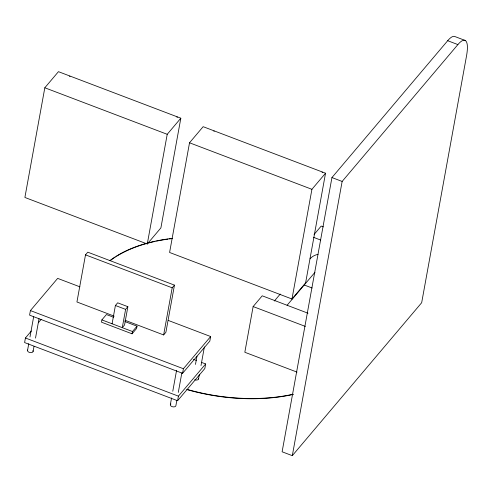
<?xml version="1.0" encoding="UTF-8"?>
<svg xmlns="http://www.w3.org/2000/svg" width="492" height="492" viewBox="0 0 492 492"><rect width="100%" height="100%" fill="white"/><g stroke="black" fill="none" stroke-linecap="round" stroke-linejoin="round"><path stroke-width="0.74" d="M44.821 87.773L24.889 197.464L147.28 243.989L160.896 227.888L180.835 118.203L58.443 71.672L44.821 87.773L167.218 134.304L180.835 118.203M31.371 330.975L25.43 337.998L24.6 342.573L177.594 400.734L204.826 368.533L205.656 363.957L201.345 362.321M79.919 286.842L57.65 278.38L30.412 310.581L29.582 315.151L182.575 373.311L209.807 341.11L210.644 336.534L168.264 320.427M27.546 350.396L28.77 343.68M29.987 336.965L33.647 316.817M33.069 351.54L34.016 346.319M35.51 338.109L39.034 318.705M124.943 320.231L163.633 334.941L165.902 332.26L174.463 285.132L87.773 252.175L85.503 254.856L76.936 301.983L114.193 316.147M113.541 317.242L106.426 314.536L101.887 319.898L101.469 322.186L132.065 333.816L136.604 328.453L137.022 326.165L124.925 321.565M112.084 323.779L115.405 305.495L117.674 302.814L127.877 306.688L124.556 324.972L122.28 327.654L125.608 309.376L127.877 306.688M147.28 243.989L167.218 134.304M132.065 333.816L132.483 331.534L137.022 326.165M189.525 142.785L169.592 252.476L291.984 299.001L305.606 282.9L325.538 173.209L203.147 126.684L189.525 142.785L311.922 189.309L325.538 173.209M163.633 334.941L172.194 287.814L174.463 285.132M170.337 404.676L171.56 397.96M172.778 391.245L176.579 370.353M176.812 400.599L175.859 405.826A2.823 1.605 10.3 0 1 171.991 406.601A2.823 1.605 10.3 0 1 170.915 403.975M178.301 392.395L181.825 372.991M177.594 400.734L178.424 396.158L205.656 363.957M182.575 373.311L183.405 368.736L210.644 336.534M195.478 364.412L196.966 356.202M198.559 378.988L199.371 374.51M201 365.556L204.389 346.903M307.98 313.207L262.224 295.809L253.134 306.559L244.825 352.266L297.014 372.106M291.984 299.001L311.922 189.309M331.946 177.563L282.107 451.791L292.31 455.666L421.675 302.709L466.527 55.91A33.862 8.659 -69.2 0 0 457.892 44.587L447.695 40.707L331.946 177.563L342.143 181.443L457.892 44.587M292.31 455.666L342.143 181.443M38.308 322.777L41.279 319.265M314.044 234.543L321.221 226.056L323.367 226.873M274.358 301.018L280.231 294.075M287.1 305.249L314.991 272.279M465.155 40.455L454.959 36.574A33.862 8.659 -69.2 0 0 447.695 40.707M313.564 237.347L320.71 240.065M304.222 285.003L312.113 288.005M253.134 306.559L305.323 326.399M85.503 254.856L172.194 287.814M115.405 305.495L125.608 309.376M101.887 319.898L132.483 331.534M193.448 359.32L196.32 360.408M30.412 310.581L183.405 368.736M25.43 337.998L178.424 396.158M213.762 131.136A7.448 1.907 -69.2 0 1 214.297 131.118M322.002 172.065A7.448 1.907 -69.2 0 1 322.352 172.526M69.587 76.112A7.448 1.907 -69.2 0 1 69.938 76.574M176.763 117.071A7.448 1.907 -69.2 0 1 177.495 117.225M293.189 394.443A137.631 78.154 10.3 0 1 186.954 389.603M110.085 260.698A137.631 78.154 10.3 0 1 115.233 257.095M116.586 256.24A137.631 78.154 10.3 0 1 145.786 243.749M148.584 242.987A137.631 78.154 10.3 0 1 155.078 241.431M156.554 241.117A137.631 78.154 10.3 0 1 167.95 239.149M169.5 238.94A137.631 78.154 10.3 0 1 172.618 238.558M293.232 394.209A137.631 78.154 10.3 0 1 186.997 389.369M110.128 260.465A137.631 78.154 10.3 0 1 172.655 238.331M310.046 258.81A21.162 16.556 40.2 0 1 318.029 254.352M32.902 350.685A2.823 1.605 10.3 0 1 30.264 352.579A2.823 1.605 10.3 0 1 27.749 350.009M198.571 378.569A2.823 1.605 10.3 0 1 194.684 379.769"/></g></svg>
